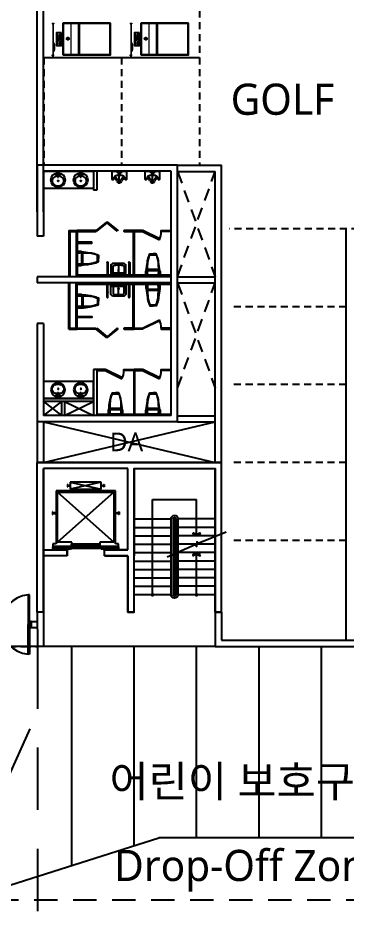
# Model space of a CAD drawing. Header units: millimetres. Extents: x 75184266 to 76346726, y -35850126 to -33679385.
# Drawn here: x 75312870 to 75323407, y -34923362 to -34894206 of the extents above; entities that cross this region are included whole.
import ezdxf
from ezdxf.enums import TextEntityAlignment as Align

# ---------------------------------------------------------------- set-up
doc = ezdxf.new("R2010")
doc.units = ezdxf.units.MM
doc.header["$LTSCALE"] = 50
doc.header["$MEASUREMENT"] = 0
for name, pattern in [('XR-지하3층$0$-HID', [2.5, 1.5, -1]), ('XR-지하3층$0$H', [1.3, 0.8, -0.5]), ('XR-지하3층$0$HD', [2.5, 1.5, -1]), ('XR-지하3층$0$HIDDEN2', [0.1875, 0.125, -0.0625]), ('XR-지하3층$0$생활체육시설(최종)$0$부대시설0404$0$운동시설$0$ACAD_ISO02W100', [15, 12, -3]), ('XR-지하3층$0$생활체육시설(최종)$0$부대시설0404$0$운동시설$0$CEN', [31.05, 30, -0.5, 0.05, -0.5]), ('XR-지하3층$0$생활체육시설(최종)$0$부대시설0404$0$운동시설$0$CENTERX2', [4, 2.5, -0.5, 0.5, -0.5])]:
    doc.linetypes.add(name, pattern=pattern)
doc.layers.get('Defpoints').update_dxf_attribs({"color": 51, "linetype": 'CONTINUOUS'})
for name, color, linetype in [('XR-지하3층$0$a-door', 6, 'CONTINUOUS'), ('XR-지하3층$0$CON', 2, 'CONTINUOUS'), ('XR-지하3층$0$ELEV', 9, 'CONTINUOUS'), ('XR-지하3층$0$hat', 8, 'CONTINUOUS'), ('XR-지하3층$0$HD', 7, 'CONTINUOUS'), ('XR-지하3층$0$W1', 3, 'CONTINUOUS'), ('XR-지하3층$0$XR-1F-PLAN$0$A-EQP1', 1, 'CONTINUOUS'), ('XR-지하3층$0$XR-1F-PLAN$0$A-FIN6', 6, 'CONTINUOUS'), ('XR-지하3층$0$XR-1F-PLAN$0$A-WAL3', 3, 'CONTINUOUS'), ('XR-지하3층$0$가는선', 5, 'CONTINUOUS'), ('XR-지하3층$0$생활체육시설(최종)$0$부대시설0404$0$운동시설$0$08.해치', 8, 'CONTINUOUS'), ('XR-지하3층$0$생활체육시설(최종)$0$부대시설0404$0$운동시설$0$CEN', 1, 'XR-지하3층$0$생활체육시설(최종)$0$부대시설0404$0$운동시설$0$CEN'), ('XR-지하3층$0$생활체육시설(최종)$0$부대시설0404$0$운동시설$0$COL', 7, 'CONTINUOUS'), ('XR-지하3층$0$생활체육시설(최종)$0$부대시설0404$0$운동시설$0$인조잔디', 63, 'CONTINUOUS')]:
    doc.layers.add(name, color=color, linetype=linetype)
for name, color, linetype, lineweight in [('XR-지하3층$0$E1', 4, 'CONTINUOUS', 13), ('XR-지하3층$0$생활체육시설(최종)$0$부대시설0404$0$운동시설$0$INT', 5, 'CONTINUOUS', 13), ('XR-지하3층$0$생활체육시설(최종)$0$부대시설0404$0$운동시설$0$OPN', 1, 'XR-지하3층$0$생활체육시설(최종)$0$부대시설0404$0$운동시설$0$CENTERX2', 5)]:
    doc.layers.add(name, color=color, linetype=linetype, lineweight=lineweight)
doc.layers.add('건축', color=8, linetype='CONTINUOUS', plot=False)
doc.styles.add('XR-지하3층$0$맑은고딕', font='')
doc.styles.get('XR-지하3층$0$맑은고딕').set_extended_font_data('Malgun Gothic')

# ---------------------------------------------------------------- blocks, each defined once
blk = doc.blocks.new('XR-지하3층$0$XR-1F-PLAN$0$1LAVA01')
at = {"layer": 'XR-지하3층$0$XR-1F-PLAN$0$A-EQP1'}
for p, q in [((-29, -30), (29, -30)), ((-29, -58), (-26, -58)), ((-21, -63), (-14, -139)), ((-14, -139), (14, -139)), ((14, -139), (21, -63)), ((26, -58), (29, -58))]:
    blk.add_line(p, q, dxfattribs=at)
blk.add_lwpolyline([(-18, -100, 0.064435), (-72, -112, 0.091719), (-132, -146, 0.103599), (-172, -198, 0.113912), (-186, -258, 0.113912), (-172, -317, 0.103599), (-132, -369, 0.091719), (-72, -403, 0.084785), (0, -416, 0.084785), (72, -403, 0.091719), (132, -369, 0.103599), (172, -317, 0.113912), (186, -258, 0.113912), (172, -198, 0.103599), (132, -146, 0.091719), (72, -112, 0.064435), (18, -100, 0.084785)], format="xyb", dxfattribs=at)
for centre, radius in [((0, -230), 230), ((0, -258), 15)]:
    blk.add_circle(centre, radius, dxfattribs=at)
for centre, radius, start, end in [((-50, -44), 25, 34.0558, 325.9442), ((-26, -63), 5, 5.3909, 90), ((26, -63), 5, 90, 174.6091), ((50, -44), 25, 214.0558, 145.9442)]:
    blk.add_arc(centre, radius, start, end, dxfattribs=at)
blk = doc.blocks.new('XR-지하3층$0$XR-1F-PLAN$0$좌변기')
at = {"layer": 'XR-지하3층$0$XR-1F-PLAN$0$A-EQP1'}
for points in [[(-544, 76), (-544, 111, 0.414214), (-554, 121), (-672, 121, 0.414214), (-682, 111), (-682, -319, 0.414214), (-672, -329), (-554, -329, 0.414214), (-544, -319), (-544, -284)], [(-544, 111, -0.030636), (-266, 76, -0.045977), (-84, 34, -0.042274), (0, 0), (0, -104)], [(-534, -281, 0.029867), (-268, -275, 0.046073), (-88, -233, 0.030504), (-29, -211, 0.291302), (-24, -202), (-23, -105), (-24, -8, 0.291302), (-29, 1, 0.030504), (-88, 23, 0.046073), (-268, 65, 0.029888), (-534, 71)], [(-544, -319, 0.030636), (-266, -284, 0.045977), (-84, -242, 0.042274), (0, -208), (0, -104)]]:
    blk.add_lwpolyline(points, format="xyb", dxfattribs=at)
blk.add_lwpolyline([(-502, -284), (-502, 76), (-682, 76), (-682, -284)], close=True, dxfattribs=at)
for points in [[(-667, 64, 0.336088), (-682, 48), (-682, -256, 0.369332), (-666, -273, 0.014927), (-534, -281), (-534, 71, 0.014968)], [(-496, 67, 0.408431), (-504, 58), (-505, -105), (-504, -268, 0.408431), (-496, -277, 0.024723), (-268, -270, 0.046051), (-89, -228, 0.030519), (-31, -206, 0.289645), (-29, -202), (-28, -105), (-29, -8, 0.289645), (-31, -4, 0.030519), (-89, 18, 0.046051), (-268, 60, 0.024723)]]:
    blk.add_lwpolyline(points, format="xyb", close=True, dxfattribs=at)
blk = doc.blocks.new('XR-지하3층$0$XR-1F-PLAN$0$소변기')
at = {"layer": 'Defpoints'}
blk.add_line((230, -401), (230, 30), dxfattribs=at)
at = {"layer": 'XR-지하3층$0$XR-1F-PLAN$0$A-EQP1'}
for p, q in [((0, 0), (460, 0)), ((0, -135), (0, 0)), ((140, -25), (140, 0)), ((215, 0), (215, -50)), ((245, 0), (245, -50)), ((320, -25), (320, 0)), ((460, 0), (460, -135)), ((0, -265), (0, -135)), ((15, -270), (5, -270)), ((35, -270), (15, -270)), ((190, -25), (140, -25)), ((205, -40), (190, -25)), ((205, -65), (205, -40)), ((205, -110), (205, -105)), ((205, -105), (255, -105)), ((255, -110), (205, -110)), ((220, -95), (220, -105)), ((240, -95), (240, -105)), ((255, -40), (270, -25)), ((255, -65), (255, -40)), ((255, -105), (255, -110)), ((270, -25), (320, -25)), ((445, -270), (425, -270)), ((455, -270), (445, -270)), ((460, -135), (460, -265))]:
    blk.add_line(p, q, dxfattribs=at)
blk.add_circle((230, -70), 25, dxfattribs=at)
for centre, radius, start, end in [((5, -265), 5, 180, 225), ((5, -265), 5, 225, 270), ((35, -268), 2.35, 270, 315), ((21, -254), 21.6, 315, 329.491), ((21, -254), 21.7, 329.491, 5.2377), ((102, -247), 59.8, 163.9272, 185.2377), ((376, -325), 345, 159.444, 163.9272), ((45, -339), 109, 15.3921, 90), ((164, -246), 118, 151.7834, 159.444), ((124, -224), 72.1, 143.1301, 151.7834), ((55, -374), 184, 81.8699, 88.4784), ((164, -254), 122, 136.4862, 143.1301), ((143, -235), 94.2, 118.6105, 136.4862), ((69, -274), 83.4, 72.0591, 81.8699), ((-10, -519), 340, 66.0375, 72.0591), ((159, -264), 127, 103.2516, 118.6105), ((108, -253), 49.7, 50.2446, 66.0375), ((175, -331), 196, 101.3099, 103.2516), ((445, -1683), 1575, 100.6246, 101.3099), ((72, -296), 106, 39.8056, 50.2446), ((66, -302), 114, 29.774, 39.8056), ((208, -416), 286, 93.8141, 100.6246), ((-6, -343), 197, 24.0061, 29.774), ((457, -137), 310, 204.0061, 208.6056), ((383, -177), 225, 208.6056, 213.6901), ((217, -553), 423, 88.2147, 93.8141), ((243, -553), 423, 86.1859, 91.7853), ((77, -177), 225, 326.3099, 331.3944), ((252, -416), 286, 79.3754, 86.1859), ((3, -137), 310, 331.3944, 335.9939), ((466, -343), 197, 150.226, 155.9939), ((394, -302), 114, 140.1944, 150.226), ((15, -1683), 1575, 78.6901, 79.3754), ((388, -296), 106, 129.7554, 140.1944), ((415, -339), 109, 90, 164.6079), ((352, -253), 49.7, 113.9625, 129.7554), ((285, -331), 196, 76.7484, 78.6901), ((301, -264), 127, 61.3895, 76.7484), ((470, -519), 340, 107.9409, 113.9625), ((317, -235), 94.2, 43.5138, 61.3895), ((391, -274), 83.4, 98.1301, 107.9409), ((405, -374), 184, 91.5216, 98.1301), ((296, -254), 122, 36.8699, 43.5138), ((336, -224), 72.1, 28.2166, 36.8699), ((296, -246), 118, 20.556, 28.2166), ((84, -325), 345, 16.0728, 20.556), ((358, -247), 59.8, 354.7623, 16.0728), ((439, -254), 21.7, 174.7623, 210.509), ((439, -254), 21.6, 210.509, 225), ((425, -268), 2.35, 225, 270), ((455, -265), 5, 270, 315), ((455, -265), 5, 315, 0), ((217, -292), 69.7, 195.3921, 280.5971), ((317, -221), 147, 213.6901, 219.9871), ((215, -307), 12.9, 219.9871, 258.6901), ((223, -265), 55.1, 258.6901, 277.125), ((243, -292), 69.7, 259.4029, 344.6079), ((237, -265), 55.1, 262.875, 281.3099), ((245, -307), 12.9, 281.3099, 320.0129), ((143, -221), 147, 320.0129, 326.3099)]:
    blk.add_arc(centre, radius, start, end, dxfattribs=at)
blk = doc.blocks.new('XR-지하3층$0$XR-1F-PLAN$0$A$C56F60109')
at = {"layer": 'Defpoints'}
blk.add_line((380, 375), (380, 0), dxfattribs=at)
at = {"layer": 'XR-지하3층$0$XR-1F-PLAN$0$A-EQP1'}
for p, q in [((15, 410), (15, 25)), ((45, 410), (45, 25)), ((715, 410), (715, 25)), ((745, 410), (745, 25)), ((0, 5), (0, 0)), ((10, 25), (50, 25)), ((10, 25), (10, 15)), ((10, 15), (50, 15)), ((50, 25), (50, 15)), ((60, 5), (60, 0)), ((618, 50), (143, 50)), ((350, 144), (412, 144)), ((380, 175), (380, 113)), ((700, 5), (700, 0)), ((750, 25), (710, 25)), ((710, 25), (710, 15)), ((750, 15), (710, 15)), ((750, 25), (750, 15)), ((760, 5), (760, 0))]:
    blk.add_line(p, q, dxfattribs=at)
blk.add_lwpolyline([(568, 375), (618, 325), (618, 0), (143, 0), (143, 325), (193, 375)], close=True, dxfattribs=at)
for points in [[(387, 66), (550, 66), (550, 288, 0.272815), (544, 300, 0.070145), (499, 317, 0.03268), (447, 325, 0.023671), (375, 328, 0.023671), (303, 325, 0.03268), (251, 317, 0.070145), (207, 300, 0.272815), (200, 288), (200, 66), (373, 66)], [(371, 17), (374, 87, -1), (386, 87), (389, 17, -0.414045), (380, 8, -0.414045), (371, 17)]]:
    blk.add_lwpolyline(points, format="xyb", dxfattribs=at)
for centre, radius in [((30, 249), 15), ((353, 34), 15.3), ((380, 144), 15), ((407, 34), 15.3), ((730, 249), 15)]:
    blk.add_circle(centre, radius, dxfattribs=at)
for centre, radius, start, end in [((30, 410), 15, 0, 180), ((730, 410), 15, 0, 180), ((10, 5), 10, 90, 180), ((50, 5), 10, 0, 90), ((710, 5), 10, 90, 180), ((750, 5), 10, 0, 90)]:
    blk.add_arc(centre, radius, start, end, dxfattribs=at)
blk = doc.blocks.new('XR-지하3층$0$A$C62C54F48')
at = {"layer": 'XR-지하3층$0$CON', "ltscale": 0.5}
for p, q in [((358, 3299, 0), (358, 1869, 0)), ((358, 169, 0), (358, 1569, 0)), ((358, 139, 0), (358, 1569, 0))]:
    blk.add_line(p, q, dxfattribs=at)
at = {"layer": 'XR-지하3층$0$E1', "ltscale": 0.5}
blk.add_line((1543, -2591, 0), (-842, -2591, 0), dxfattribs=at)
at = {"layer": 'XR-지하3층$0$hat', "ltscale": 0.5}
for p, q in [((-1972, -2191, 0), (-2547, -2641, 0)), ((-2547, -2191, 0), (-1972, -2641, 0)), ((-1872, -2641, 0), (-942, -2191, 0)), ((-1872, -2191, 0), (-942, -2641, 0))]:
    blk.add_line(p, q, dxfattribs=at)
at = {"layer": 'XR-지하3층$0$W1', "ltscale": 0.5}
for p, q in [((-2747, 5399, 0), (-2747, 3119, 0)), ((1743, 5399, 0), (-2747, 5399, 0)), ((1743, -2841, 0), (1743, 5399, 0)), ((-2547, 5199, 0), (-2547, 3119, 0)), ((1543, 5199, 0), (-2547, 5199, 0)), ((-942, 5199, 0), (-942, 4599, 0)), ((-842, 5199, 0), (-842, 4599, 0)), ((1543, -2641, 0), (1543, 5199, 0)), ((-842, 4599, 0), (-942, 4599, 0)), ((-1702, 3269, 0), (-1702, 1819, 0)), ((-2547, 3119, 0), (-2747, 3119, 0)), ((-2747, 1819, 0), (-2747, 1719, 0)), ((1543, 1819, 0), (-2747, 1819, 0)), ((-2747, 1719, 0), (-2747, 1619, 0)), ((1543, 1619, 0), (-2747, 1619, 0)), ((-2747, 319, 0), (-2747, -2841, 0)), ((-2547, 319, 0), (-2747, 319, 0)), ((-2547, 319, 0), (-2547, -2641, 0)), ((-942, -1161, 0), (-942, -2641, 0)), ((-842, -1161, 0), (-942, -1161, 0)), ((-842, -1191, 0), (-842, -2641, 0)), ((-942, -2091, 0), (-2547, -2091, 0)), ((-942, -2191, 0), (-2547, -2191, 0)), ((-1972, -2191, 0), (-1972, -2641, 0)), ((-1872, -2191, 0), (-1872, -2641, 0)), ((1743, -2841, 0), (-2747, -2841, 0)), ((1543, -2641, 0), (-2547, -2641, 0))]:
    blk.add_line(p, q, dxfattribs=at)
at = {"layer": 'XR-지하3층$0$W1', "ltscale": 100}
blk.add_line((-2547, 4856, 0), (-2547, 5199, 0), dxfattribs=at)
at = {"layer": 'XR-지하3층$0$W1', "ltscale": 0.5, "elevation": 0}
blk.add_lwpolyline([(-842, -1191), (-842, -1191), (-842, -1161), (-842, -1161)], dxfattribs=at)
at = {"layer": 'XR-지하3층$0$XR-1F-PLAN$0$A-EQP1'}
for p, q in [((-857, 3299, 0), (-1472, 3299, 0)), ((-1472, 3269, 0), (-857, 3269, 0)), ((-857, 3299, 0), (-857, 3269, 0)), ((43, 3299, 0), (43, 3269, 0)), ((358, 3299, 0), (43, 3299, 0)), ((43, 3269, 0), (358, 3269, 0)), ((-1472, 169, 0), (-857, 169, 0)), ((-857, 139, 0), (-1472, 139, 0)), ((-857, 139, 0), (-857, 169, 0)), ((43, 139, 0), (43, 169, 0)), ((43, 169, 0), (358, 169, 0)), ((358, 139, 0), (43, 139, 0)), ((343, -1191, 0), (343, -2591, 0)), ((373, -1191, 0), (373, -2591, 0))]:
    blk.add_line(p, q, dxfattribs=at)
at = {"layer": 'XR-지하3층$0$XR-1F-PLAN$0$A-EQP1', "linetype": 'Continuous', "elevation": 0}
for points in [[(-2547, 5199), (-942, 5199), (-942, 4649), (-2547, 4649)], [(-2547, -2091), (-942, -2091), (-942, -1541), (-2547, -1541)]]:
    blk.add_lwpolyline(points, close=True, dxfattribs=at)
at = {"layer": 'XR-지하3층$0$XR-1F-PLAN$0$A-EQP1', "elevation": 0}
for points in [[(-837, 3276), (-512, 3549), (-531, 3572), (-857, 3299)], [(-186, 3276), (-512, 3549), (-493, 3572), (-167, 3299)], [(-837, 162), (-512, -112), (-531, -135), (-857, 139)], [(-186, 162), (-512, -112), (-493, -135), (-167, 139)]]:
    blk.add_lwpolyline(points, close=True, dxfattribs=at)
for points in [[(358, 3269), (43, 3269), (43, 3299), (358, 3299)], [(328, 3299), (328, 1869)], [(358, 3269), (628, 3269), (628, 3299), (358, 3299)], [(358, 3299), (358, 1869)], [(1558, 3269), (1228, 3269), (1228, 3299), (1558, 3299)], [(328, 139), (328, 1569)], [(358, 139), (358, 1569)], [(358, 169), (43, 169), (43, 139), (358, 139)], [(358, 169), (628, 169), (628, 139), (358, 139)], [(1558, 169), (1228, 169), (1228, 139), (1558, 139)], [(-842, -1191), (-572, -1191), (-572, -1161), (-842, -1161)], [(358, -1191), (28, -1191), (28, -1161), (358, -1161)], [(358, -1191), (628, -1191), (628, -1161), (358, -1161)], [(1558, -1191), (1228, -1191), (1228, -1161), (1558, -1161)]]:
    blk.add_lwpolyline(points, dxfattribs=at)
at = {"layer": 'XR-지하3층$0$XR-1F-PLAN$0$A-EQP1', "extrusion": (-2.2047e-08, 2e-16, 1), "elevation": 0}
for points in [[(1180, 3033), (641, 3296), (628, 3269), (1167, 3005)], [(-20, -1427), (-559, -1164), (-572, -1191), (-33, -1455)], [(1180, -1427), (641, -1164), (628, -1191), (1167, -1455)]]:
    blk.add_lwpolyline(points, dxfattribs=at)
at = {"layer": 'XR-지하3층$0$XR-1F-PLAN$0$A-EQP1', "elevation": 0}
for points in [[(-1472, 2891), (-1017, 2891, 1), (-1017, 2931), (-1472, 2931)], [(-1472, 546), (-1017, 546, -1), (-1017, 506), (-1472, 506)]]:
    blk.add_lwpolyline(points, format="xyb", dxfattribs=at)
at = {"layer": 'XR-지하3층$0$XR-1F-PLAN$0$A-EQP1', "extrusion": (-2.2047e-08, -2e-16, 1), "elevation": 0}
blk.add_lwpolyline([(1180, 404), (641, 142), (628, 169), (1167, 432)], dxfattribs=at)
at = {"layer": 'XR-지하3층$0$XR-1F-PLAN$0$A-EQP1', "extrusion": (-2.2047e-08, 2e-16, 1)}
for centre in [(628, 3269, 0), (-572, -1191, 0), (628, -1191, 0)]:
    blk.add_arc(centre, 600, 333.9853, 360, dxfattribs=at)
at = {"layer": 'XR-지하3층$0$XR-1F-PLAN$0$A-EQP1', "extrusion": (-2.2047e-08, -2e-16, 1)}
blk.add_arc((628, 169, 0), 600, 0, 26.0147, dxfattribs=at)
at = {"layer": 'XR-지하3층$0$XR-1F-PLAN$0$A-FIN6'}
for p, q in [((-1732, 3299, 0), (-1472, 3299, 0)), ((-1732, 3299, 0), (-1732, 1819, 0)), ((-1472, 3299, 0), (-1472, 1819, 0)), ((1543, 1869, 0), (-1472, 1869, 0)), ((-1732, 139, 0), (-1732, 1619, 0)), ((1543, 1569, 0), (-1502, 1569, 0)), ((-1472, 139, 0), (-1472, 1569, 0)), ((-1732, 139, 0), (-1472, 139, 0))]:
    blk.add_line(p, q, dxfattribs=at)
at = {"layer": 'XR-지하3층$0$XR-1F-PLAN$0$A-WAL3', "ltscale": 5}
for p, q in [((-1702, 3269, 0), (-1502, 3269, 0)), ((-1702, 3269, 0), (-1702, 1839, 0)), ((-1502, 3269, 0), (-1502, 1819, 0)), ((-1702, 169, 0), (-1702, 1619, 0)), ((-1502, 169, 0), (-1502, 1619, 0)), ((-1702, 169, 0), (-1502, 169, 0))]:
    blk.add_line(p, q, dxfattribs=at)
at = {"layer": 'XR-지하3층$0$XR-1F-PLAN$0$A-EQP1', "linetype": 'Continuous'}
for p in [(-2083, 5149, 0), (-1356, 5149, 0)]:
    blk.add_blockref('XR-지하3층$0$XR-1F-PLAN$0$1LAVA01', p, dxfattribs=at)
at = {"layer": 'XR-지하3층$0$XR-1F-PLAN$0$A-EQP1', "linetype": 'Continuous', "extrusion": (-1.4e-15, 1.4e-15, -1), "xscale": -1, "rotation": 359.9999999476224}
for p in [(347, 5199, 0), (-716, 5199, 0)]:
    blk.add_blockref('XR-지하3층$0$XR-1F-PLAN$0$소변기', p, dxfattribs=at)
at = {"layer": 'XR-지하3층$0$XR-1F-PLAN$0$A-EQP1'}
for name, p, rotation in [('XR-지하3층$0$XR-1F-PLAN$0$좌변기', (-789, 2510, 0), 0.000664342618479), ('XR-지하3층$0$XR-1F-PLAN$0$A$C56F60109', (233, 1569, 0), 180)]:
    blk.add_blockref(name, p, dxfattribs=dict(at, rotation=rotation))
at = {"layer": 'XR-지하3층$0$XR-1F-PLAN$0$A-EQP1', "extrusion": (2.2047e-08, 0, -1), "zscale": -1, "rotation": 90.00132292226479}
for p in [(-1067, 2551, 0), (133, -1909, 0), (-1067, -1909, 0)]:
    blk.add_blockref('XR-지하3층$0$XR-1F-PLAN$0$좌변기', p, dxfattribs=at)
at = {"layer": 'XR-지하3층$0$XR-1F-PLAN$0$A-EQP1', "xscale": -1}
blk.add_blockref('XR-지하3층$0$XR-1F-PLAN$0$A$C56F60109', (233, 1869, 0), dxfattribs=at)
at = {"layer": 'XR-지하3층$0$XR-1F-PLAN$0$A-EQP1', "extrusion": (-2.2047e-08, 0, 1), "rotation": 270.0013229222649}
blk.add_blockref('XR-지하3층$0$XR-1F-PLAN$0$좌변기', (1067, 886, 0), dxfattribs=at)
at = {"layer": 'XR-지하3층$0$XR-1F-PLAN$0$A-EQP1', "xscale": -0.9999999999999994, "rotation": 179.9993356573814}
blk.add_blockref('XR-지하3층$0$XR-1F-PLAN$0$좌변기', (-789, 927, 0), dxfattribs=at)
at = {"layer": 'XR-지하3층$0$XR-1F-PLAN$0$A-EQP1', "linetype": 'Continuous', "xscale": -1, "rotation": 180}
for p in [(-2083, -2041, 0), (-1356, -2041, 0)]:
    blk.add_blockref('XR-지하3층$0$XR-1F-PLAN$0$1LAVA01', p, dxfattribs=at)
blk = doc.blocks.new('XR-지하3층$0$DOOR-2000(유리문)')
at = {"layer": 'XR-지하3층$0$a-door'}
for p, q in [((50, 0), (50, 950)), ((50, 950), (90, 950)), ((90, 950), (90, 0)), ((1950, 950), (1910, 950)), ((1910, 950), (1910, 0)), ((1950, 0), (1950, 950)), ((90, 0), (50, 0)), ((50, 0), (50, -950)), ((90, -950), (90, 0)), ((1910, 0), (1950, 0)), ((1910, -950), (1910, 0)), ((1950, 0), (1950, -950)), ((50, -950), (90, -950)), ((1950, -950), (1910, -950))]:
    blk.add_line(p, q, dxfattribs=at)
at = {"layer": 'XR-지하3층$0$a-door', "color": 6}
for points in [[(0, -100), (0, 100), (50, 100), (50, -100)], [(2000, -100), (2000, 100), (1950, 100), (1950, -100)]]:
    blk.add_lwpolyline(points, close=True, dxfattribs=at)
at = {"layer": 'XR-지하3층$0$a-door', "color": 7}
for centre, start, end in [((-2, -49), 2.7862, 84.7498), ((2002, -49), 95.2502, 177.2138), ((-2, 49), 275.2502, 357.2138), ((2002, 49), 182.7862, 264.7498)]:
    blk.add_arc(centre, 1003, start, end, dxfattribs=at)
blk = doc.blocks.new('XR-지하3층$0$asdaaaas4asad')
at = {"layer": 'XR-지하3층$0$CON'}
for p, q in [((-1551, 4801, 0), (-1551, 200, 0)), ((-1351, 4801, 0), (-1351, 200, 0)), ((1551, 4801, 0), (1351, 4801, 0)), ((1551, 4801, 0), (1351, 4801, 0)), ((1551, 4801, 0), (1351, 4801, 0)), ((4351, 4801, 0), (4151, 4801, 0)), ((4151, 4801, 0), (4151, 200, 0)), ((4351, 4801, 0), (4151, 4801, 0)), ((4351, 4801, 0), (4151, 4801, 0)), ((4351, 4801, 0), (4351, 0, 0)), ((-599, 3000, 0), (-1351, 3000, 0)), ((-599, 3000, 0), (-599, 2800, 0)), ((601, 3000, 0), (1351, 3000, 0)), ((601, 3000, 0), (601, 2800, 0)), ((-1351, 2800, 0), (-599, 2800, 0)), ((1351, 2800, 0), (601, 2800, 0)), ((601, 2800, 0), (1351, 2800, 0))]:
    blk.add_line(p, q, dxfattribs=at)
at = {"layer": 'XR-지하3층$0$CON', "ltscale": 100}
for p, q in [((-1551, 4801), (-1551, 0)), ((-1351, 4801, 0), (-1551, 4801, 0)), ((-1351, 200, 0), (-1351, 4801, 0)), ((-1351, 200), (-1351, 4801)), ((1351, 4801, 0), (1351, 3000, 0)), ((1551, 4801, 0), (1551, 200, 0)), ((-1551, 3000), (-1551, 3000)), ((-599, 3000), (-1351, 3000)), ((-599, 2800), (-599, 3000)), ((1351, 3000), (601, 3000)), ((601, 3000), (601, 2800)), ((1551, 200, 0), (1551, 3000, 0)), ((-1351, 2800, 0), (-599, 2800, 0)), ((-1351, 2800), (-599, 2800)), ((601, 2800, 0), (1351, 2800, 0)), ((601, 2800), (1351, 2800)), ((1351, 2800, 0), (1351, 200, 0)), ((1351, 2800, 0), (1351, 200, 0)), ((1351, 2800, 0), (1351, 200, 0)), ((1351, 2800), (1351, 200)), ((1551, 0, 0), (-1551, 0, 0)), ((-1351, 200, 0), (-1351, 200, 0)), ((1351, 200, 0), (-1351, 200, 0)), ((1351, 200, 0), (-1351, 200, 0)), ((1351, 200), (-1351, 200)), ((1551, 200, 0), (4151, 200, 0)), ((1351, 0, 0), (4351, 0, 0))]:
    blk.add_line(p, q, dxfattribs=at)
for points in [[(1351, 3000), (1351, 4801), (1551, 4801), (1551, 3000), (1551, 3000)], [(1551, 200), (1551, 200), (4151, 200), (4151, 4801), (4351, 4801), (4351, 0), (1551, 0)], [(1551, 200), (1551, 200), (1551, 200), (1551, 3000), (1551, 3000)], [(-1551, 0), (1551, 0)]]:
    blk.add_lwpolyline(points, dxfattribs=at)
at = {"layer": 'XR-지하3층$0$ELEV', "color": 9}
for p, q in [((-524, 2765, 0), (-1049, 2765, 0)), ((-1049, 2765, 0), (-1049, 2710, 0)), ((-1049, 2710, 0), (101, 2710, 0)), ((-1049, 2615, 0), (-1049, 2685, 0)), ((-1049, 2685, 0), (101, 2685, 0)), ((-599, 2805, 0), (-524, 2765, 0)), ((-519, 2765, 0), (-520, 2806, 0)), ((-519, 2765, 0), (-449, 2765, 0)), ((-464, 2755, 0), (466, 2755, 0)), ((-464, 2720, 0), (-464, 2755, 0)), ((466, 2720, 0), (-464, 2720, 0)), ((-464, 2655, 0), (466, 2655, 0)), ((-464, 2620, 0), (-464, 2655, 0)), ((101, 2710, 0), (1051, 2710, 0)), ((101, 2685, 0), (1051, 2685, 0)), ((521, 2765, 0), (451, 2765, 0)), ((466, 2755, 0), (466, 2720, 0)), ((466, 2655, 0), (466, 2620, 0)), ((521, 2765, 0), (521, 2806, 0)), ((1051, 2765, 0), (526, 2765, 0)), ((1051, 2710, 0), (1051, 2765, 0)), ((1051, 2685, 0), (1051, 2615, 0)), ((-949, 2615, 0), (-1049, 2615, 0)), ((-949, 915, 0), (-949, 2615, 0)), ((-449, 2555, 0), (-899, 2555, 0)), ((-899, 2555, 0), (-899, 955, 0)), ((-479, 2615, 0), (-449, 2615, 0)), ((466, 2620, 0), (-464, 2620, 0)), ((-449, 2615, 0), (-449, 2555, 0)), ((451, 2555, 0), (451, 2615, 0)), ((451, 2615, 0), (481, 2615, 0)), ((901, 2555, 0), (451, 2555, 0)), ((901, 955, 0), (901, 2555, 0)), ((1051, 2615, 0), (951, 2615, 0)), ((951, 2615, 0), (951, 915, 0)), ((-1067, 1590, 0), (-1067, 1670, 0)), ((-1067, 1670, 0), (-1052, 1670, 0)), ((-1052, 1590, 0), (-1067, 1590, 0)), ((-1052, 1670, 0), (-1052, 1640, 0)), ((-1052, 1640, 0), (-978, 1640, 0)), ((-1052, 1620, 0), (-1052, 1590, 0)), ((-978, 1620, 0), (-1052, 1620, 0)), ((-978, 1640, 0), (-978, 1620, 0)), ((1054, 1640, 0), (980, 1640, 0)), ((980, 1640, 0), (980, 1620, 0)), ((980, 1620, 0), (1054, 1620, 0)), ((1054, 1670, 0), (1054, 1640, 0)), ((1069, 1670, 0), (1054, 1670, 0)), ((1054, 1620, 0), (1054, 1590, 0)), ((1054, 1590, 0), (1069, 1590, 0)), ((1069, 1590, 0), (1069, 1670, 0)), ((951, 915, 0), (-949, 915, 0)), ((-899, 955, 0), (901, 955, 0)), ((-587, 705, 0), (-587, 785, 0)), ((-587, 785, 0), (-572, 785, 0)), ((-572, 705, 0), (-587, 705, 0)), ((-572, 785, 0), (-572, 755, 0)), ((-572, 755, 0), (-499, 755, 0)), ((-499, 735, 0), (-572, 735, 0)), ((-572, 735, 0), (-572, 705, 0)), ((-499, 855, 0), (501, 855, 0)), ((-499, 635, 0), (-499, 855, 0)), ((-499, 755, 0), (-499, 735, 0)), ((501, 635, 0), (-499, 635, 0)), ((501, 855, 0), (501, 635, 0)), ((574, 755, 0), (501, 755, 0)), ((501, 755, 0), (501, 735, 0)), ((501, 735, 0), (574, 735, 0)), ((589, 785, 0), (574, 785, 0)), ((574, 785, 0), (574, 755, 0)), ((574, 735, 0), (574, 705, 0)), ((574, 705, 0), (589, 705, 0)), ((589, 705, 0), (589, 785, 0))]:
    blk.add_line(p, q, dxfattribs=at)
at = {"layer": 'XR-지하3층$0$ELEV', "color": 9, "elevation": 0}
blk.add_lwpolyline([(-524, 2765), (-1049, 2765), (-1049, 2710), (1051, 2710), (1051, 2765), (526, 2765), (601, 2805)], dxfattribs=at)
at = {"layer": 'XR-지하3층$0$HD', "ltscale": 10}
for p, q in [((2736, 4244, 0), (1551, 4244, 0)), ((2143, 4244, 0), (2143, 1189, 0)), ((2736, 4244, 0), (2736, 1814, 0)), ((2806, 1814, 0), (2806, 4244, 0)), ((2836, 4244, 0), (2806, 4244, 0)), ((2836, 4244, 0), (2836, 1814, 0)), ((2836, 4244, 0), (2866, 4244, 0)), ((2866, 4244, 0), (2866, 1814, 0)), ((2866, 4244, 0), (2896, 4244, 0)), ((2896, 1814, 0), (2896, 4244, 0)), ((2966, 4244, 0), (2966, 1814, 0)), ((4151, 4244, 0), (2966, 4244, 0)), ((3558, 4244, 0), (3558, 2894, 0)), ((1551, 3974, 0), (2736, 3974, 0)), ((2806, 3974, 0), (2836, 3974, 0)), ((2866, 3974, 0), (2896, 3974, 0)), ((4151, 3974, 0), (2966, 3974, 0)), ((1551, 3704, 0), (2736, 3704, 0)), ((2806, 3704, 0), (2836, 3704, 0)), ((2866, 3704, 0), (2896, 3704, 0)), ((4151, 3704, 0), (2966, 3704, 0)), ((1551, 3434, 0), (2736, 3434, 0)), ((2806, 3434, 0), (2836, 3434, 0)), ((2866, 3434, 0), (2896, 3434, 0)), ((4151, 3434, 0), (2966, 3434, 0)), ((1551, 3164, 0), (2736, 3164, 0)), ((2806, 3164, 0), (2836, 3164, 0)), ((2866, 3164, 0), (2896, 3164, 0)), ((4151, 3164, 0), (2966, 3164, 0)), ((1551, 2894, 0), (2736, 2894, 0)), ((2806, 2894, 0), (2836, 2894, 0)), ((2866, 2894, 0), (2896, 2894, 0)), ((4151, 2894, 0), (2966, 2894, 0)), ((1551, 2624, 0), (2736, 2624, 0)), ((1551, 2354, 0), (2736, 2354, 0)), ((2806, 2624, 0), (2836, 2624, 0)), ((2806, 2354, 0), (2836, 2354, 0)), ((2866, 2624, 0), (2896, 2624, 0)), ((2866, 2354, 0), (2896, 2354, 0)), ((4151, 2624, 0), (2966, 2624, 0)), ((4151, 2354, 0), (2966, 2354, 0)), ((3558, 2354, 0), (3558, 1189, 0)), ((1551, 2084, 0), (2736, 2084, 0)), ((2806, 2084, 0), (2836, 2084, 0)), ((2866, 2084, 0), (2896, 2084, 0)), ((4151, 2084, 0), (2966, 2084, 0)), ((1551, 1814, 0), (2736, 1814, 0)), ((2806, 1814, 0), (2836, 1814, 0)), ((2836, 1814, 0), (2866, 1814, 0)), ((2866, 1814, 0), (2896, 1814, 0)), ((4151, 1814, 0), (2966, 1814, 0)), ((2143, 1189, 0), (3558, 1189, 0))]:
    blk.add_line(p, q, dxfattribs=at)
at = {"layer": 'XR-지하3층$0$HD', "ltscale": 10, "elevation": 0}
blk.add_lwpolyline([(4500, 2233), (3608, 2605), (3563, 2553), (3554, 2694), (3508, 2643), (2616, 3035)], dxfattribs=at)
for points in [[(3679, 2962), (3558, 2894), (3438, 2962), (3455, 2992), (3558, 2933), (3661, 2992)], [(3679, 2285), (3558, 2354), (3438, 2285), (3455, 2255), (3558, 2314), (3661, 2255)]]:
    blk.add_lwpolyline(points, close=True, dxfattribs=at)
at = {"layer": 'XR-지하3층$0$HD', "ltscale": 10}
for centre in [(2143, 4244, 0), (2143, 4244, 0), (3558, 4244, 0), (3558, 4244, 0)]:
    blk.add_circle(centre, 30, dxfattribs=at)
for centre, radius, start, end in [((2851, 4244, 0), 115, 359.9999, 179.9999), ((2851, 4244, 0), 45, 359.9999, 179.9999), ((2851, 1814, 0), 115, 179.9999, 359.9999), ((2851, 1814, 0), 45, 179.9999, 359.9999)]:
    blk.add_arc(centre, radius, start, end, dxfattribs=at)
at = {"layer": 'XR-지하3층$0$가는선', "ltscale": 5}
for p, q in [((-899, 955, 0), (901, 2555, 0)), ((901, 955, 0), (-899, 2555, 0)), ((-499, 635, 0), (501, 855, 0)), ((501, 635, 0), (-499, 855, 0))]:
    blk.add_line(p, q, dxfattribs=at)
blk = doc.blocks.new('XR-지하3층$0$생활체육시설(최종)$0$부대시설0404$0$운동시설$0$')
at = {"layer": 'XR-지하3층$0$생활체육시설(최종)$0$부대시설0404$0$운동시설$0$08.해치'}
h = blk.add_hatch(color=256, dxfattribs=at)
h.paths.add_polyline_path([(0, 1020), (0, 0), (1020, 0), (1020, 1020), (1010, 1020)])
h.paths.add_polyline_path([(1010, 1010), (1010, 10), (10, 10), (10, 1010)], flags=16)
h.paths.add_polyline_path([(1520, 1010), (1520, 10), (1020, 10), (1020, 0), (1530, 0), (1530, 1020), (1020, 1020), (1020, 1010)])
at = {"layer": 'XR-지하3층$0$생활체육시설(최종)$0$부대시설0404$0$운동시설$0$CEN'}
blk.add_circle((1370, 498), 37, dxfattribs=at)
at = {"layer": 'XR-지하3층$0$생활체육시설(최종)$0$부대시설0404$0$운동시설$0$COL'}
for points in [[(1568, 305), (1728, 305), (1728, 715), (1568, 715)], [(1578, 315), (1718, 315), (1718, 705), (1578, 705)], [(1672, 627), (1621, 656), (1621, 597)], [(1672, 395), (1621, 366), (1621, 425)], [(1648, 559), (1684, 559), (1684, 463), (1648, 463)], [(1653, 554), (1679, 554), (1679, 468), (1653, 468)]]:
    blk.add_lwpolyline(points, close=True, dxfattribs=at)
at = {"layer": 'XR-지하3층$0$생활체육시설(최종)$0$부대시설0404$0$운동시설$0$INT'}
for p, q in [((1820, 1045), (1820, 1020)), ((1870, 1045), (1820, 1045)), ((1870, 1020), (1820, 1020)), ((1840, 25), (1840, 1020)), ((1850, 25), (1850, 1020)), ((1870, 1045), (1870, 1020)), ((1820, 0), (1820, 25)), ((1870, 25), (1820, 25)), ((1870, 0), (1870, 25)), ((1870, 0), (1820, 0))]:
    blk.add_line(p, q, dxfattribs=at)
blk.add_ellipse((1817, 768), major_axis=(0, 117), ratio=0.191366, dxfattribs=at)
blk.add_open_spline([(1840, 867), (1839, 867), (1839, 867), (1839, 870), (1838, 873), (1836, 878), (1835, 880), (1833, 884), (1832, 885), (1831, 887), (1830, 888), (1828, 890), (1827, 891), (1825, 892), (1824, 893), (1822, 894), (1821, 894), (1819, 895), (1818, 895), (1817, 895), (1817, 895), (1817, 895), (1816, 895), (1815, 895), (1813, 894), (1812, 894), (1810, 893), (1810, 893), (1808, 892), (1807, 891), (1806, 890), (1806, 890), (1804, 888), (1803, 887), (1802, 885), (1801, 883), (1800, 881), (1799, 880), (1798, 876), (1797, 873), (1795, 866), (1794, 863), (1792, 856), (1791, 852), (1790, 843), (1789, 839), (1788, 827), (1787, 818), (1786, 802), (1785, 793), (1785, 775), (1785, 766), (1785, 747), (1785, 737), (1787, 718), (1788, 710), (1789, 695), (1790, 689), (1792, 678), (1794, 673), (1796, 665), (1796, 663), (1798, 658), (1799, 655), (1801, 652), (1802, 651), (1804, 648), (1804, 647), (1806, 645), (1807, 644), (1809, 643), (1810, 642), (1812, 641), (1813, 641), (1815, 641), (1816, 640), (1818, 640), (1819, 641), (1821, 641), (1822, 641), (1824, 642), (1825, 643), (1826, 644), (1827, 644), (1828, 645), (1829, 646), (1830, 647), (1831, 649), (1833, 651), (1833, 652), (1835, 655), (1835, 656), (1837, 660), (1838, 663), (1839, 667), (1839, 668), (1840, 669)], degree=3, knots=[5.676529, 5.676529, 5.676529, 5.676529, 5.686851, 5.686851, 5.808191, 5.808191, 5.929531, 5.929531, 6.008758, 6.008758, 6.087985, 6.087985, 6.14283, 6.14283, 6.197676, 6.197676, 6.240336, 6.240336, 6.282996, 6.282996, 6.283185, 6.283185, 6.283185, 6.325022, 6.325022, 6.366859, 6.366859, 6.408696, 6.408696, 6.450533, 6.450533, 6.49237, 6.49237, 6.564417, 6.564417, 6.636464, 6.636464, 6.70851, 6.70851, 6.847218, 6.847218, 6.985925, 6.985925, 7.124632, 7.124632, 7.263339, 7.263339, 7.490565, 7.490565, 7.71779, 7.71779, 7.945016, 7.945016, 8.194458, 8.194458, 8.443901, 8.443901, 8.63311, 8.63311, 8.82232, 8.82232, 8.944865, 8.944865, 9.06741, 9.06741, 9.147196, 9.147196, 9.226983, 9.226983, 9.282239, 9.282239, 9.337496, 9.337496, 9.380238, 9.380238, 9.42298, 9.42298, 9.465721, 9.465721, 9.508463, 9.508463, 9.551205, 9.551205, 9.593947, 9.593947, 9.636688, 9.636688, 9.709264, 9.709264, 9.78184, 9.78184, 9.854416, 9.854416, 9.9943, 9.9943, 10.031429, 10.031429, 10.031429, 10.031429], dxfattribs=at)
at = {"layer": 'XR-지하3층$0$생활체육시설(최종)$0$부대시설0404$0$운동시설$0$OPN', "linetype": 'XR-지하3층$0$생활체육시설(최종)$0$부대시설0404$0$운동시설$0$ACAD_ISO02W100', "ltscale": 0.05}
blk.add_line((1270, 10), (1270, 1010), dxfattribs=at)
at = {"layer": 'XR-지하3층$0$생활체육시설(최종)$0$부대시설0404$0$운동시설$0$인조잔디'}
for p, q in [((1530, 1020), (1010, 1020)), ((1520, 1010), (1020, 1010)), ((1020, 1010), (1020, 10)), ((1520, 10), (1520, 1010)), ((1530, 0), (1530, 1020)), ((1020, 10), (1520, 10)), ((1020, 0), (1530, 0))]:
    blk.add_line(p, q, dxfattribs=at)
for points in [[(0, 0), (1020, 0), (1020, 1020), (0, 1020)], [(10, 10), (1010, 10), (1010, 1010), (10, 1010)]]:
    blk.add_lwpolyline(points, close=True, dxfattribs=at)

msp = doc.modelspace()

# ---------------------------------------------------------------- linework, layer by layer
at = {"layer": '건축', "ltscale": 100}
for p, q in [((75313483.4, -34900420.5), (75313483.4, -34885669.7)), ((75313683.4, -34900420.5), (75313683.4, -34885771.1)), ((75317976.9, -34898920.5, 0), (75319384.7, -34898920.5, 0)), ((75319384.7, -34908460.5, 0), (75319384.7, -34898920.5, 0)), ((75317976.9, -34899120.5, 0), (75319184.7, -34899120.5, 0)), ((75319184.7, -34908460.5, 0), (75319184.7, -34899120.5, 0)), ((75317976.9, -34902500.5, 0), (75319188.4, -34902500.5, 0)), ((75317976.9, -34902700.5, 0), (75319188.4, -34902700.5, 0)), ((75317976.9, -34906960.5, 0), (75319184.7, -34906960.5, 0)), ((75317976.9, -34907160.5, 0), (75319184.7, -34907160.5, 0)), ((75313683.4, -34914361.8), (75313487.1, -34914361.8, 0))]:
    msp.add_line(p, q, dxfattribs=at)
at = {"layer": '건축', "linetype": 'XR-지하3층$0$-HID', "ltscale": 3}
for p, q in [((75318687.1, -34893963.4), (75318687.1, -34898920.5)), ((75313687.1, -34895463.4), (75313687.1, -34898920.5, 0)), ((75316187.1, -34895463.4), (75316187.1, -34898920.5)), ((75326783.9, -34900963.4), (75319647.1, -34900963.4)), ((75323388.4, -34903463.4), (75319647.1, -34903463.4)), ((75323388.4, -34905963.4), (75319647.1, -34905963.4)), ((75323388.4, -34908463.4), (75319647.1, -34908463.4)), ((75323388.4, -34910963.4), (75319647.1, -34910963.4))]:
    msp.add_line(p, q, dxfattribs=at)
at = {"layer": '건축'}
for p, q in [((75313687.1, -34895463.4), (75318687.1, -34895463.4)), ((75323388.4, -34914161.8), (75323388.4, -34900963.4))]:
    msp.add_line(p, q, dxfattribs=at)
at = {"layer": '건축', "linetype": 'XR-지하3층$0$H', "ltscale": 10}
for p, q in [((75317976.9, -34902500.5, 0), (75319188.4, -34899120.5, 0)), ((75317976.9, -34899120.5, 0), (75319188.4, -34902500.5, 0)), ((75317976.9, -34906080.5, 0), (75319188.4, -34902700.5, 0)), ((75317976.9, -34902700.5, 0), (75319188.4, -34906080.5, 0))]:
    msp.add_line(p, q, dxfattribs=at)
at = {"layer": '건축', "ltscale": 0.5}
for p, q in [((75313483.4, -34907160.5, 0), (75313483.4, -34908460.5)), ((75313683.4, -34907160.5, 0), (75319184.7, -34908460.5, 0)), ((75313683.4, -34907160.5, 0), (75313683.4, -34908460.5)), ((75313683.4, -34908460.5), (75319184.7, -34907161.4, 0)), ((75313483.4, -34913261.6, 0), (75313487.1, -34914361.8, 0)), ((75313683.4, -34913261.6, 0), (75313683.4, -34914361.8)), ((75319188.4, -34913261.6, 0), (75319188.4, -34914361.8)), ((75319388.4, -34913261.6, 0), (75319388.4, -34914161.8)), ((75313284.2, -34913561.8), (75313484.4, -34913561.8)), ((75313284.2, -34913561.8), (75313284.2, -34913761.8)), ((75313284.2, -34913761.8), (75313484.4, -34913761.8)), ((75319188.4, -34914361.8), (75327533.9, -34914361.8)), ((75319388.4, -34914161.8), (75327533.9, -34914161.8))]:
    msp.add_line(p, q, dxfattribs=at)
at = {"layer": '건축', "linetype": 'XR-지하3층$0$HIDDEN2', "ltscale": 50}
msp.add_line((75311083.4, -34914361.8), (75313487.1, -34914361.8), dxfattribs=at)
at = {"layer": '건축', "ltscale": 3}
for p, q in [((75319188.4, -34914361.8), (75311083.6, -34914361.8)), ((75314581.1, -34914361.8, 0), (75314581.1, -34921393.7, 0)), ((75316581.1, -34914361.8, 0), (75316581.1, -34920759.3, 0)), ((75318581.1, -34914361.8, 0), (75318581.1, -34920505.4, 0)), ((75320581.1, -34914361.8, 0), (75320581.1, -34920505.4, 0)), ((75322581.1, -34914361.8, 0), (75322581.1, -34920505.4, 0)), ((75311076.5, -34922505.4), (75317381.5, -34920505.4)), ((75334382.4, -34920505.4), (75317381.5, -34920505.4))]:
    msp.add_line(p, q, dxfattribs=at)
at = {"layer": '건축', "linetype": 'XR-지하3층$0$H', "ltscale": 50}
msp.add_line((75313487.1, -34914361.8, 0), (75313487.1, -34942805.4, 0), dxfattribs=at)
at = {"layer": '건축', "linetype": 'XR-지하3층$0$HD', "ltscale": 10}
msp.add_line((75325381.3, -34922505.4, 0), (75311076.5, -34922505.4, 0), dxfattribs=at)
at = {"layer": '건축', "ltscale": 0.5}
msp.add_lwpolyline([(75313242.5, -34917005.6), (75311910.4, -34919956.7), (75312209.7, -34920257.4), (75311236.6, -34920387.9), (75311551.3, -34920752.3), (75310440.2, -34923213.9)], dxfattribs=at)

# ---------------------------------------------------------------- block references
at = {"layer": '건축', "rotation": 180}
for p in [(75315831.6, -34894365.9), (75318331.6, -34894365.9)]:
    msp.add_blockref('XR-지하3층$0$생활체육시설(최종)$0$부대시설0404$0$운동시설$0$', p, dxfattribs=at)
at = {"layer": '건축', "ltscale": 0.5}
msp.add_blockref('XR-지하3층$0$A$C62C54F48', (75316229.9, -34904319, 0), dxfattribs=at)
at = {"layer": '건축', "xscale": -1, "rotation": 180}
msp.add_blockref('XR-지하3층$0$asdaaaas4asad', (75315034, -34908460.5, 0), dxfattribs=at)
at = {"layer": '건축'}
msp.add_blockref('XR-지하3층$0$DOOR-2000(유리문)', (75311284.2, -34913661.8), dxfattribs=at)

# ---------------------------------------------------------------- texts
at = {"layer": '건축', "style": 'XR-지하3층$0$맑은고딕'}
for s, p in [('GOLF', (75321343.6, -34896805.9, 0)), ('어린이 보호구역', (75320359.4, -34918691)), ('Drop-Off Zone', (75320359.4, -34921393.2))]:
    msp.add_text(s, height=1000, dxfattribs=at).set_placement(p, align=Align.MIDDLE_CENTER)
at = {"layer": '건축', "ltscale": 0.5, "style": 'XR-지하3층$0$맑은고딕'}
msp.add_text('DA', height=600, dxfattribs=at).set_placement((75316343.4, -34907801.3, 0), align=Align.MIDDLE_CENTER)

doc.saveas('drawing.dxf')
